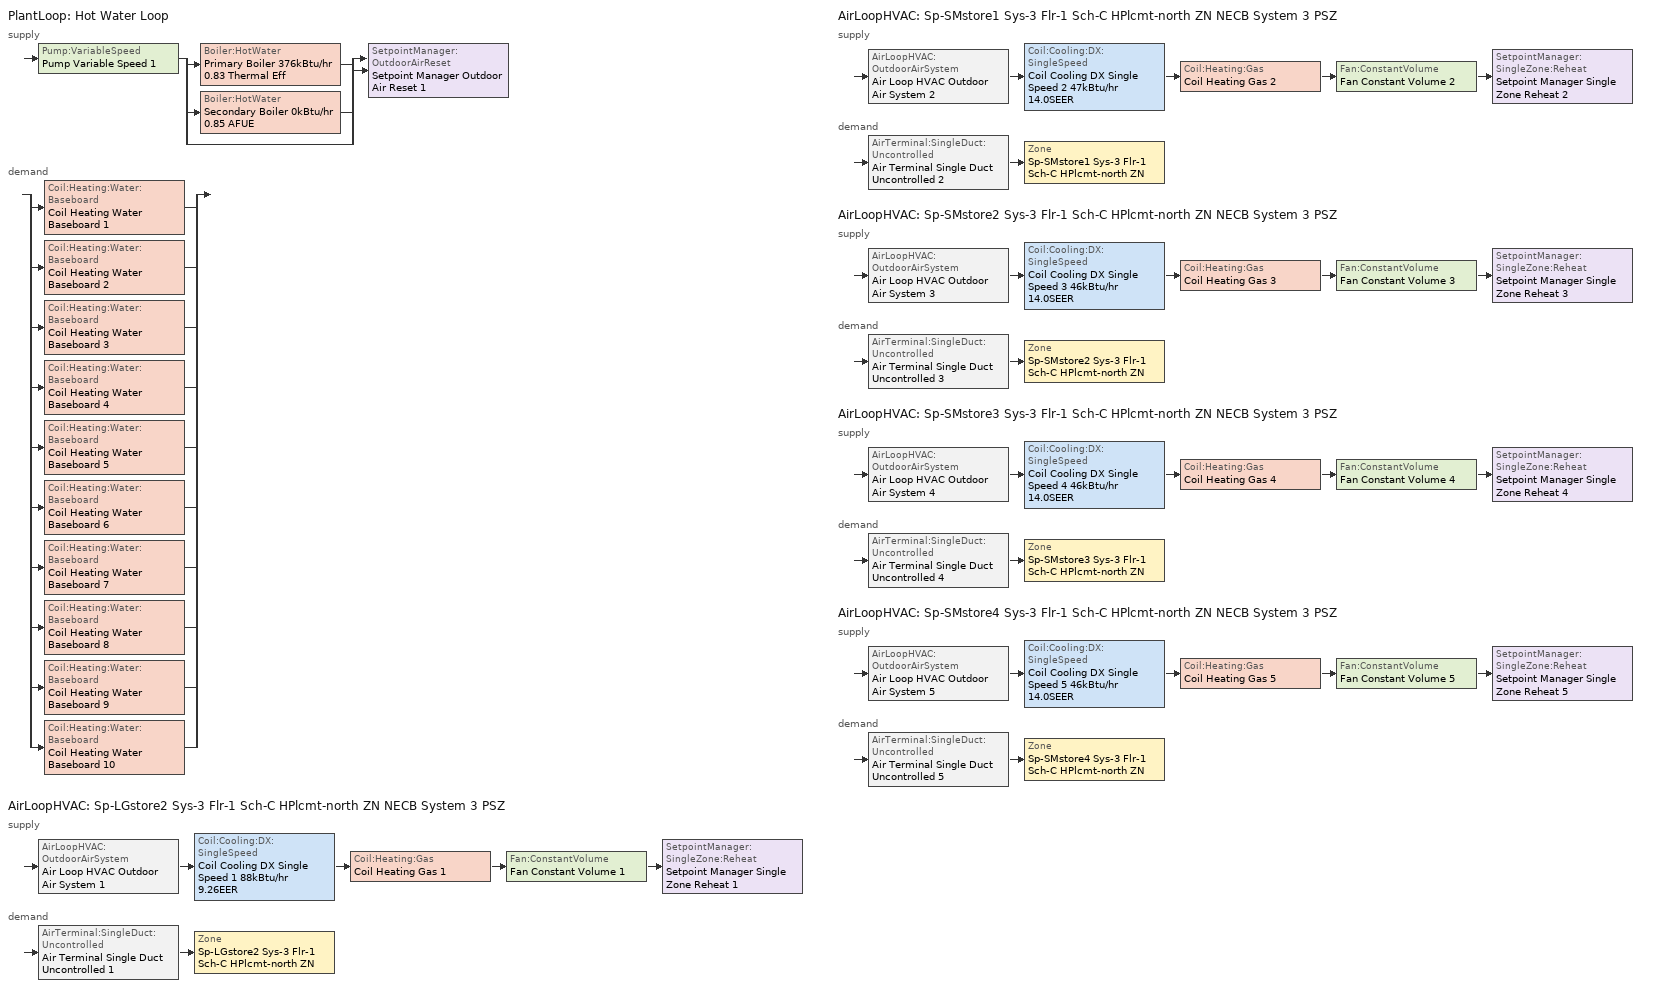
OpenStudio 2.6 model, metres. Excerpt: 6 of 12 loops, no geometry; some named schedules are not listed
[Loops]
PlantLoop 'Hot Water Loop'
 supply: Pump:VariableSpeed 'Pump Variable Speed 1' > split
  | Boiler:HotWater 'Primary Boiler 376kBtu/hr 0.83 Thermal Eff'
  | Boiler:HotWater 'Secondary Boiler 0kBtu/hr 0.85 AFUE'
  | bypass
  join > SetpointManager:OutdoorAirReset 'Setpoint Manager Outdoor Air Reset 1'
 demand: split
  | Coil:Heating:Water:Baseboard 'Coil Heating Water Baseboard 1'
  | Coil:Heating:Water:Baseboard 'Coil Heating Water Baseboard 2'
  | Coil:Heating:Water:Baseboard 'Coil Heating Water Baseboard 3'
  | Coil:Heating:Water:Baseboard 'Coil Heating Water Baseboard 4'
  | Coil:Heating:Water:Baseboard 'Coil Heating Water Baseboard 5'
  | Coil:Heating:Water:Baseboard 'Coil Heating Water Baseboard 6'
  | Coil:Heating:Water:Baseboard 'Coil Heating Water Baseboard 7'
  | Coil:Heating:Water:Baseboard 'Coil Heating Water Baseboard 8'
  | Coil:Heating:Water:Baseboard 'Coil Heating Water Baseboard 9'
  | Coil:Heating:Water:Baseboard 'Coil Heating Water Baseboard 10'
AirLoopHVAC 'Sp-LGstore2 Sys-3 Flr-1 Sch-C HPlcmt-north ZN NECB System 3 PSZ'
 supply: AirLoopHVAC:OutdoorAirSystem 'Air Loop HVAC Outdoor Air System 1' > Coil:Cooling:DX:SingleSpeed 'Coil Cooling DX Single Speed 1 88kBtu/hr 9.26EER' > Coil:Heating:Gas 'Coil Heating Gas 1' > Fan:ConstantVolume 'Fan Constant Volume 1' > SetpointManager:SingleZone:Reheat 'Setpoint Manager Single Zone Reheat 1'
 demand: AirTerminal:SingleDuct:Uncontrolled 'Air Terminal Single Duct Uncontrolled 1' > Zone 'Sp-LGstore2 Sys-3 Flr-1 Sch-C HPlcmt-north ZN'
AirLoopHVAC 'Sp-SMstore1 Sys-3 Flr-1 Sch-C HPlcmt-north ZN NECB System 3 PSZ'
 supply: AirLoopHVAC:OutdoorAirSystem 'Air Loop HVAC Outdoor Air System 2' > Coil:Cooling:DX:SingleSpeed 'Coil Cooling DX Single Speed 2 47kBtu/hr 14.0SEER' > Coil:Heating:Gas 'Coil Heating Gas 2' > Fan:ConstantVolume 'Fan Constant Volume 2' > SetpointManager:SingleZone:Reheat 'Setpoint Manager Single Zone Reheat 2'
 demand: AirTerminal:SingleDuct:Uncontrolled 'Air Terminal Single Duct Uncontrolled 2' > Zone 'Sp-SMstore1 Sys-3 Flr-1 Sch-C HPlcmt-north ZN'
AirLoopHVAC 'Sp-SMstore2 Sys-3 Flr-1 Sch-C HPlcmt-north ZN NECB System 3 PSZ'
 supply: AirLoopHVAC:OutdoorAirSystem 'Air Loop HVAC Outdoor Air System 3' > Coil:Cooling:DX:SingleSpeed 'Coil Cooling DX Single Speed 3 46kBtu/hr 14.0SEER' > Coil:Heating:Gas 'Coil Heating Gas 3' > Fan:ConstantVolume 'Fan Constant Volume 3' > SetpointManager:SingleZone:Reheat 'Setpoint Manager Single Zone Reheat 3'
 demand: AirTerminal:SingleDuct:Uncontrolled 'Air Terminal Single Duct Uncontrolled 3' > Zone 'Sp-SMstore2 Sys-3 Flr-1 Sch-C HPlcmt-north ZN'
AirLoopHVAC 'Sp-SMstore3 Sys-3 Flr-1 Sch-C HPlcmt-north ZN NECB System 3 PSZ'
 supply: AirLoopHVAC:OutdoorAirSystem 'Air Loop HVAC Outdoor Air System 4' > Coil:Cooling:DX:SingleSpeed 'Coil Cooling DX Single Speed 4 46kBtu/hr 14.0SEER' > Coil:Heating:Gas 'Coil Heating Gas 4' > Fan:ConstantVolume 'Fan Constant Volume 4' > SetpointManager:SingleZone:Reheat 'Setpoint Manager Single Zone Reheat 4'
 demand: AirTerminal:SingleDuct:Uncontrolled 'Air Terminal Single Duct Uncontrolled 4' > Zone 'Sp-SMstore3 Sys-3 Flr-1 Sch-C HPlcmt-north ZN'
AirLoopHVAC 'Sp-SMstore4 Sys-3 Flr-1 Sch-C HPlcmt-north ZN NECB System 3 PSZ'
 supply: AirLoopHVAC:OutdoorAirSystem 'Air Loop HVAC Outdoor Air System 5' > Coil:Cooling:DX:SingleSpeed 'Coil Cooling DX Single Speed 5 46kBtu/hr 14.0SEER' > Coil:Heating:Gas 'Coil Heating Gas 5' > Fan:ConstantVolume 'Fan Constant Volume 5' > SetpointManager:SingleZone:Reheat 'Setpoint Manager Single Zone Reheat 5'
 demand: AirTerminal:SingleDuct:Uncontrolled 'Air Terminal Single Duct Uncontrolled 5' > Zone 'Sp-SMstore4 Sys-3 Flr-1 Sch-C HPlcmt-north ZN'
[Sizing:Zone] Zone Cooling Design Supply Air Temperature Input Method=SupplyAirTemperature; Zone Cooling Design Supply Air Temperature {C}=13; Zone Cooling Design Supply Air Temperature Difference {deltaC}=11.11; Zone Heating Design Supply Air Temperature Input Method=SupplyAirTemperature; Zone Heating Design Supply Air Temperature {C}=43; Zone Heating Design Supply Air Temperature Difference {deltaC}=11.11; Zone Cooling Design Supply Air Humidity Ratio {kg-H2O/kg-air}=0.0085; Zone Heating Design Supply Air Humidity Ratio {kg-H2O/kg-air}=0.008; Zone Heating Sizing Factor=1.3; Zone Cooling Sizing Factor=1.1; Cooling Design Air Flow Method=DesignDay; Heating Design Air Flow Method=DesignDay; Account for Dedicated Outdoor Air System=No; Dedicated Outdoor Air System Control Strategy=NeutralSupplyAir; Dedicated Outdoor Air Low Setpoint Temperature for Design {C}=autosize; Dedicated Outdoor Air High Setpoint Temperature for Design {C}=autosize
Sp-LGstore2 Sys-3 Flr-1 Sch-C HPlcmt-north ZN; Sp-SMstore1 Sys-3 Flr-1 Sch-C HPlcmt-north ZN; Sp-SMstore2 Sys-3 Flr-1 Sch-C HPlcmt-north ZN; Sp-SMstore3 Sys-3 Flr-1 Sch-C HPlcmt-north ZN; Sp-SMstore4 Sys-3 Flr-1 Sch-C HPlcmt-north ZN
[Zone equipment]
Sp-LGstore2 Sys-3 Flr-1 Sch-C HPlcmt-north ZN: Air Terminal Single Duct Uncontrolled 1, Zone HVAC Baseboard Convective Water 1
Sp-SMstore1 Sys-3 Flr-1 Sch-C HPlcmt-north ZN: Air Terminal Single Duct Uncontrolled 2, Zone HVAC Baseboard Convective Water 2
Sp-SMstore2 Sys-3 Flr-1 Sch-C HPlcmt-north ZN: Air Terminal Single Duct Uncontrolled 3, Zone HVAC Baseboard Convective Water 3
Sp-SMstore3 Sys-3 Flr-1 Sch-C HPlcmt-north ZN: Air Terminal Single Duct Uncontrolled 4, Zone HVAC Baseboard Convective Water 4
Sp-SMstore4 Sys-3 Flr-1 Sch-C HPlcmt-north ZN: Air Terminal Single Duct Uncontrolled 5, Zone HVAC Baseboard Convective Water 5
[PlantLoop]
Hot Water Loop: Fluid Type=Water; Glycol Concentration=0; Plant Loop Volume {m3}=Autocalculate; Load Distribution Scheme=Optimal
[Sizing:Plant]
Hot Water Loop: Loop Type=Heating; Design Loop Exit Temperature {C}=82; Loop Design Temperature Difference {deltaC}=16; Sizing Option=NonCoincident; Zone Timesteps in Averaging Window=1; Coincident Sizing Factor Mode=None
[Pump:VariableSpeed]
Pump Variable Speed 1: Motor Efficiency=0.855; Pump Control Type=Intermittent; Skin Loss Radiative Fraction=0.5; Design Power Sizing Method=PowerPerFlowPerPressure; Design Electric Power per Unit Flow Rate {W/(m3/s)}=348701.1; Design Shaft Power per Unit Flow Rate per Unit Head {W-s/m3-Pa}=1.43473; Design Minimum Flow Rate Fraction=0
[Boiler:HotWater] Fuel Type=NaturalGas; Normalized Boiler Efficiency Curve=BOILER-EFFFPLR-NECB2011; Water Outlet Upper Temperature Limit {C}=99; Boiler Flow Mode=ConstantFlow; Parasitic Electric Load {W}=0; Sizing Factor=1
Name | Nominal Capacity {W} | Nominal Thermal Efficiency
Primary Boiler 376kBtu/hr 0.83 Thermal Eff | 110164 | 0.83
Secondary Boiler 0kBtu/hr 0.85 AFUE | 0.001 | 0.85
[SetpointManager:OutdoorAirReset]
Setpoint Manager Outdoor Air Reset 1: Control Variable=Temperature; Setpoint at Outdoor Low Temperature {C}=82; Outdoor Low Temperature {C}=-16; Setpoint at Outdoor High Temperature {C}=60; Outdoor High Temperature {C}=0
[AirLoopHVAC] Design Supply Air Flow Rate {m3/s}=AutoSize
Name | Availability Schedule
Sp-LGstore2 Sys-3 Flr-1 Sch-C HPlcmt-north ZN NECB System 3 PSZ | Sp-LGstore2 Sys-3 Flr-1 Sch-C HPlcmt-north ZN NECB System 3 PSZ Occ Sch
Sp-SMstore1 Sys-3 Flr-1 Sch-C HPlcmt-north ZN NECB System 3 PSZ | Sp-SMstore1 Sys-3 Flr-1 Sch-C HPlcmt-north ZN NECB System 3 PSZ Occ Sch
Sp-SMstore2 Sys-3 Flr-1 Sch-C HPlcmt-north ZN NECB System 3 PSZ | Sp-SMstore2 Sys-3 Flr-1 Sch-C HPlcmt-north ZN NECB System 3 PSZ Occ Sch
Sp-SMstore3 Sys-3 Flr-1 Sch-C HPlcmt-north ZN NECB System 3 PSZ | Sp-SMstore3 Sys-3 Flr-1 Sch-C HPlcmt-north ZN NECB System 3 PSZ Occ Sch
Sp-SMstore4 Sys-3 Flr-1 Sch-C HPlcmt-north ZN NECB System 3 PSZ | Sp-SMstore4 Sys-3 Flr-1 Sch-C HPlcmt-north ZN NECB System 3 PSZ Occ Sch
[Sizing:System] Type of Load to Size On=Sensible; Design Outdoor Air Flow Rate {m3/s}=Autosize; Minimum System Air Flow Ratio=1; Preheat Design Temperature {C}=7; Preheat Design Humidity Ratio {kg-H2O/kg-Air}=0.008; Precool Design Temperature {C}=13; Precool Design Humidity Ratio {kg-H2O/kg-Air}=0.008; Central Cooling Design Supply Air Temperature {C}=13; Central Heating Design Supply Air Temperature {C}=43; Sizing Option=NonCoincident; 100% Outdoor Air in Cooling=No; 100% Outdoor Air in Heating=No; Central Cooling Design Supply Air Humidity Ratio {kg-H2O/kg-Air}=0.0085; Central Heating Design Supply Air Humidity Ratio {kg-H2O/kg-Air}=0.008; Cooling Design Air Flow Method=DesignDay; Cooling Design Air Flow Rate {m3/s}=0; Heating Design Air Flow Method=DesignDay; Heating Design Air Flow Rate {m3/s}=0; System Outdoor Air Method=ZoneSum; Zone Maximum Outdoor Air Fraction=1; Cooling Supply Air Flow Rate Per Floor Area {m3/s-m2}=0.00996765; Cooling Fraction of Autosized Cooling Supply Air Flow Rate=1; Cooling Supply Air Flow Rate Per Unit Cooling Capacity {m3/s-W}=3.94755e-05; Heating Supply Air Flow Rate Per Floor Area {m3/s-m2}=0.00996765; Heating Fraction of Autosized Heating Supply Air Flow Rate=1; Heating Fraction of Autosized Cooling Supply Air Flow Rate=1; Heating Supply Air Flow Rate Per Unit Heating Capacity {m3/s-W}=3.15882e-05; Cooling Design Capacity Method=CoolingDesignCapacity; Cooling Design Capacity {W}=autosize; Cooling Design Capacity Per Floor Area {W/m2}=234.7; Fraction of Autosized Cooling Design Capacity=1; Heating Design Capacity Method=HeatingDesignCapacity; Heating Design Capacity {W}=autosize; Heating Design Capacity Per Floor Area {W/m2}=157; Fraction of Autosized Heating Design Capacity=1; Central Cooling Capacity Control Method=OnOff
Sp-LGstore2 Sys-3 Flr-1 Sch-C HPlcmt-north ZN NECB System 3 PSZ; Sp-SMstore1 Sys-3 Flr-1 Sch-C HPlcmt-north ZN NECB System 3 PSZ; Sp-SMstore2 Sys-3 Flr-1 Sch-C HPlcmt-north ZN NECB System 3 PSZ; Sp-SMstore3 Sys-3 Flr-1 Sch-C HPlcmt-north ZN NECB System 3 PSZ; Sp-SMstore4 Sys-3 Flr-1 Sch-C HPlcmt-north ZN NECB System 3 PSZ
[Fan:ConstantVolume] Availability Schedule=Always On Discrete; Fan Efficiency=0.39975; Pressure Rise {Pa}=640; Maximum Flow Rate {m3/s}=AutoSize; Motor Efficiency=0.615
Fan Constant Volume 1; Fan Constant Volume 2; Fan Constant Volume 3; Fan Constant Volume 4; Fan Constant Volume 5
[Coil:Heating:Gas] Availability Schedule=Always On Discrete; Gas Burner Efficiency=0.924; Nominal Capacity {W}=AutoSize; Parasitic Electric Load {W}=0; Part Load Fraction Correlation Curve=FURNACE-EFFPLR-NECB2011; Parasitic Gas Load {W}=0
Coil Heating Gas 1; Coil Heating Gas 2; Coil Heating Gas 3; Coil Heating Gas 4; Coil Heating Gas 5
[Coil:Cooling:DX:SingleSpeed] Availability Schedule=Always On Discrete; Rated Total Cooling Capacity {W}=autosize; Rated Sensible Heat Ratio=autosize; Rated Air Flow Rate {m3/s}=autosize; Rated Evaporator Fan Power Per Volume Flow Rate {W/(m3/s)}=773.3; Total Cooling Capacity Function of Temperature Curve=DXCOOL-NECB2011-REF-CAPFT; Total Cooling Capacity Function of Flow Fraction Curve=DXCOOL-NECB2011-REF-CAPFFLOW; Energy Input Ratio Function of Temperature Curve=DXCOOL-NECB2011-REF-COOLEIRFT; Energy Input Ratio Function of Flow Fraction Curve=DXCOOL-NECB2011-REF-COOLEIRFFLOW; Part Load Fraction Correlation Curve=DXCOOL-NECB2011-REF-COOLPLFFPLR; Condenser Type=AirCooled; Evaporative Condenser Effectiveness=0; Evaporative Condenser Air Flow Rate {m3/s}=Autosize; Evaporative Condenser Pump Rated Power Consumption {W}=Autosize; Crankcase Heater Capacity {W}=0; Maximum Outdoor Dry-Bulb Temperature for Crankcase Heater Operation {C}=0; Basin Heater Capacity {W/K}=0; Basin Heater Setpoint Temperature {C}=10
Name | Rated COP {W/W}
Coil Cooling DX Single Speed 1 88kBtu/hr 9.26EER | 3.19376
Coil Cooling DX Single Speed 2 47kBtu/hr 14.0SEER; Coil Cooling DX Single Speed 3 46kBtu/hr 14.0SEER; Coil Cooling DX Single Speed 4 46kBtu/hr 14.0SEER; Coil Cooling DX Single Speed 5 46kBtu/hr 14.0SEER | 3.8248
[Controller:OutdoorAir] Minimum Outdoor Air Flow Rate {m3/s}=autosize; Maximum Outdoor Air Flow Rate {m3/s}=Autosize; Economizer Control Action Type=ModulateFlow; Lockout Type=NoLockout; Minimum Limit Type=FixedMinimum; High Humidity Control=No; Heat Recovery Bypass Control Type=BypassWhenOAFlowGreaterThanMinimum
Name | Economizer Control Type | Minimum Outdoor Air Schedule | Controller Mechanical Ventilation | Economizer Maximum Limit Dry-Bulb Temperature {C} | Economizer Maximum Limit Enthalpy {J/kg} | Economizer Minimum Limit Dry-Bulb Temperature {C}
Controller Outdoor Air 1 | DifferentialEnthalpy | Sp-LGstore2 Sys-3 Flr-1 Sch-C HPlcmt-north ZN NECB System 3 PSZ Occ Sch | Controller Mechanical Ventilation 1
Controller Outdoor Air 2 | NoEconomizer | Sp-SMstore1 Sys-3 Flr-1 Sch-C HPlcmt-north ZN NECB System 3 PSZ Occ Sch | Controller Mechanical Ventilation 2 | 28 | 64000 | -100
Controller Outdoor Air 3 | NoEconomizer | Sp-SMstore2 Sys-3 Flr-1 Sch-C HPlcmt-north ZN NECB System 3 PSZ Occ Sch | Controller Mechanical Ventilation 3 | 28 | 64000 | -100
Controller Outdoor Air 4 | NoEconomizer | Sp-SMstore3 Sys-3 Flr-1 Sch-C HPlcmt-north ZN NECB System 3 PSZ Occ Sch | Controller Mechanical Ventilation 4 | 28 | 64000 | -100
Controller Outdoor Air 5 | NoEconomizer | Sp-SMstore4 Sys-3 Flr-1 Sch-C HPlcmt-north ZN NECB System 3 PSZ Occ Sch | Controller Mechanical Ventilation 5 | 28 | 64000 | -100
[Controller:MechanicalVentilation] Availability Schedule=Always On Discrete; System Outdoor Air Method=ZoneSum
Controller Mechanical Ventilation 1; Controller Mechanical Ventilation 2; Controller Mechanical Ventilation 3; Controller Mechanical Ventilation 4; Controller Mechanical Ventilation 5
[AirLoopHVAC:OutdoorAirSystem]
Name | Controller
Air Loop HVAC Outdoor Air System 1 | Controller Outdoor Air 1
Air Loop HVAC Outdoor Air System 2 | Controller Outdoor Air 2
Air Loop HVAC Outdoor Air System 3 | Controller Outdoor Air 3
Air Loop HVAC Outdoor Air System 4 | Controller Outdoor Air 4
Air Loop HVAC Outdoor Air System 5 | Controller Outdoor Air 5
[SetpointManager:SingleZone:Reheat] Minimum Supply Air Temperature {C}=13; Maximum Supply Air Temperature {C}=43
Name | Control Zone
Setpoint Manager Single Zone Reheat 1 | Sp-LGstore2 Sys-3 Flr-1 Sch-C HPlcmt-north ZN
Setpoint Manager Single Zone Reheat 2 | Sp-SMstore1 Sys-3 Flr-1 Sch-C HPlcmt-north ZN
Setpoint Manager Single Zone Reheat 3 | Sp-SMstore2 Sys-3 Flr-1 Sch-C HPlcmt-north ZN
Setpoint Manager Single Zone Reheat 4 | Sp-SMstore3 Sys-3 Flr-1 Sch-C HPlcmt-north ZN
Setpoint Manager Single Zone Reheat 5 | Sp-SMstore4 Sys-3 Flr-1 Sch-C HPlcmt-north ZN
[AirTerminal:SingleDuct:Uncontrolled] Availability Schedule=Always On Discrete; Maximum Air Flow Rate {m3/s}=AutoSize
Air Terminal Single Duct Uncontrolled 1; Air Terminal Single Duct Uncontrolled 2; Air Terminal Single Duct Uncontrolled 3; Air Terminal Single Duct Uncontrolled 4; Air Terminal Single Duct Uncontrolled 5
[Coil:Heating:Water:Baseboard] Heating Design Capacity Method=HeatingDesignCapacity; Heating Design Capacity {W}=autosize; Heating Design Capacity Per Floor Area {W/m2}=0; Fraction of Autosized Heating Design Capacity=0.8
Coil Heating Water Baseboard 1; Coil Heating Water Baseboard 2; Coil Heating Water Baseboard 3; Coil Heating Water Baseboard 4; Coil Heating Water Baseboard 5; Coil Heating Water Baseboard 6; Coil Heating Water Baseboard 7; Coil Heating Water Baseboard 8; Coil Heating Water Baseboard 9; Coil Heating Water Baseboard 10
[ZoneHVAC:Baseboard:Convective:Water] Availability Schedule=Always On Discrete
Name | Heating Coil
Zone HVAC Baseboard Convective Water 1 | Coil Heating Water Baseboard 1
Zone HVAC Baseboard Convective Water 2 | Coil Heating Water Baseboard 2
Zone HVAC Baseboard Convective Water 3 | Coil Heating Water Baseboard 3
Zone HVAC Baseboard Convective Water 4 | Coil Heating Water Baseboard 4
Zone HVAC Baseboard Convective Water 5 | Coil Heating Water Baseboard 5
Zone HVAC Baseboard Convective Water 6 | Coil Heating Water Baseboard 6
Zone HVAC Baseboard Convective Water 7 | Coil Heating Water Baseboard 7
Zone HVAC Baseboard Convective Water 8 | Coil Heating Water Baseboard 8
Zone HVAC Baseboard Convective Water 9 | Coil Heating Water Baseboard 9
Zone HVAC Baseboard Convective Water 10 | Coil Heating Water Baseboard 10
[Schedule:Ruleset]
Name | Default Day Schedule | Summer Design Day Schedule | Winter Design Day Schedule
Sp-LGstore2 Sys-3 Flr-1 Sch-C HPlcmt-north ZN NECB System 3 PSZ Occ Sch | Sp-LGstore2 Sys-3 Flr-1 Sch-C HPlcmt-north ZN NECB System 3 PSZ Occ Sch Default | Sp-LGstore2 Sys-3 Flr-1 Sch-C HPlcmt-north ZN NECB System 3 PSZ Occ Sch Summer Design Day | Sp-LGstore2 Sys-3 Flr-1 Sch-C HPlcmt-north ZN NECB System 3 PSZ Occ Sch Winter Design Day
Sp-SMstore1 Sys-3 Flr-1 Sch-C HPlcmt-north ZN NECB System 3 PSZ Occ Sch | Sp-SMstore1 Sys-3 Flr-1 Sch-C HPlcmt-north ZN NECB System 3 PSZ Occ Sch Default | Sp-SMstore1 Sys-3 Flr-1 Sch-C HPlcmt-north ZN NECB System 3 PSZ Occ Sch Summer Design Day | Sp-SMstore1 Sys-3 Flr-1 Sch-C HPlcmt-north ZN NECB System 3 PSZ Occ Sch Winter Design Day
Sp-SMstore2 Sys-3 Flr-1 Sch-C HPlcmt-north ZN NECB System 3 PSZ Occ Sch | Sp-SMstore2 Sys-3 Flr-1 Sch-C HPlcmt-north ZN NECB System 3 PSZ Occ Sch Default | Sp-SMstore2 Sys-3 Flr-1 Sch-C HPlcmt-north ZN NECB System 3 PSZ Occ Sch Summer Design Day | Sp-SMstore2 Sys-3 Flr-1 Sch-C HPlcmt-north ZN NECB System 3 PSZ Occ Sch Winter Design Day
Sp-SMstore3 Sys-3 Flr-1 Sch-C HPlcmt-north ZN NECB System 3 PSZ Occ Sch | Sp-SMstore3 Sys-3 Flr-1 Sch-C HPlcmt-north ZN NECB System 3 PSZ Occ Sch Default | Sp-SMstore3 Sys-3 Flr-1 Sch-C HPlcmt-north ZN NECB System 3 PSZ Occ Sch Summer Design Day | Sp-SMstore3 Sys-3 Flr-1 Sch-C HPlcmt-north ZN NECB System 3 PSZ Occ Sch Winter Design Day
Sp-SMstore4 Sys-3 Flr-1 Sch-C HPlcmt-north ZN NECB System 3 PSZ Occ Sch | Sp-SMstore4 Sys-3 Flr-1 Sch-C HPlcmt-north ZN NECB System 3 PSZ Occ Sch Default | Sp-SMstore4 Sys-3 Flr-1 Sch-C HPlcmt-north ZN NECB System 3 PSZ Occ Sch Summer Design Day | Sp-SMstore4 Sys-3 Flr-1 Sch-C HPlcmt-north ZN NECB System 3 PSZ Occ Sch Winter Design Day
[Schedule:Day]
Sp-LGstore2 Sys-3 Flr-1 Sch-C HPlcmt-north ZN NECB System 3 PSZ Occ Sch Default; Sp-LGstore2 Sys-3 Flr-1 Sch-C HPlcmt-north ZN NECB System 3 PSZ Occ Sch Winter Design Day; Sp-LGstore2 Sys-3 Flr-1 Sch-C HPlcmt-north ZN NECB System 3 PSZ Occ Sch Summer Design Day; Sp-SMstore1 Sys-3 Flr-1 Sch-C HPlcmt-north ZN NECB System 3 PSZ Occ Sch Default: 24, 0, 1
[Schedule:Rule] Schedule Ruleset=Sp-LGstore2 Sys-3 Flr-1 Sch-C HPlcmt-north ZN NECB System 3 PSZ Occ Sch; Date Specification Type=DateRange; Start Month=1; Start Day=1; End Month=12
Sp-LGstore2 Sys-3 Flr-1 Sch-C HPlcmt-north ZN NECB System 3 PSZ Occ Sch Monday Rule: Rule Order=6; Day Schedule=Sp-LGstore2 Sys-3 Flr-1 Sch-C HPlcmt-north ZN NECB System 3 PSZ Occ Sch Monday; Apply Monday=Yes; End Day=25
Sp-LGstore2 Sys-3 Flr-1 Sch-C HPlcmt-north ZN NECB System 3 PSZ Occ Sch Tuesday Rule: Rule Order=5; Day Schedule=Sp-LGstore2 Sys-3 Flr-1 Sch-C HPlcmt-north ZN NECB System 3 PSZ Occ Sch Tuesday; End Day=26; Apply Tuesday=Yes
Sp-LGstore2 Sys-3 Flr-1 Sch-C HPlcmt-north ZN NECB System 3 PSZ Occ Sch Wednesday Rule: Rule Order=4; Day Schedule=Sp-LGstore2 Sys-3 Flr-1 Sch-C HPlcmt-north ZN NECB System 3 PSZ Occ Sch Wednesday; End Day=27; Apply Wednesday=Yes
Sp-LGstore2 Sys-3 Flr-1 Sch-C HPlcmt-north ZN NECB System 3 PSZ Occ Sch Thursday Rule: Rule Order=3; Day Schedule=Sp-LGstore2 Sys-3 Flr-1 Sch-C HPlcmt-north ZN NECB System 3 PSZ Occ Sch Thursday; End Day=28; Apply Thursday=Yes
Sp-LGstore2 Sys-3 Flr-1 Sch-C HPlcmt-north ZN NECB System 3 PSZ Occ Sch Friday Rule: Rule Order=2; Day Schedule=Sp-LGstore2 Sys-3 Flr-1 Sch-C HPlcmt-north ZN NECB System 3 PSZ Occ Sch Friday; End Day=29; Apply Friday=Yes
Sp-LGstore2 Sys-3 Flr-1 Sch-C HPlcmt-north ZN NECB System 3 PSZ Occ Sch Saturday Rule: Rule Order=1; Day Schedule=Sp-LGstore2 Sys-3 Flr-1 Sch-C HPlcmt-north ZN NECB System 3 PSZ Occ Sch Saturday; End Day=30; Apply Saturday=Yes
Sp-LGstore2 Sys-3 Flr-1 Sch-C HPlcmt-north ZN NECB System 3 PSZ Occ Sch Sunday Rule: Rule Order=0; Day Schedule=Sp-LGstore2 Sys-3 Flr-1 Sch-C HPlcmt-north ZN NECB System 3 PSZ Occ Sch Sunday; End Day=31; Apply Sunday=Yes
[Schedule:Constant]
Always On Discrete: Value=1
[Curve:Biquadratic] Minimum Value of x=13; Maximum Value of x=24; Minimum Value of y=24; Maximum Value of y=46
Name | Coefficient1 Constant | Coefficient2 x | Coefficient3 x**2 | Coefficient4 y | Coefficient5 y**2 | Coefficient6 x*y
DXCOOL-NECB2011-REF-CAPFT | 0.867905 | 0.0142459 | 0.00055436 | -0.0075575 | 3.3e-05 | -0.0001918
DXCOOL-NECB2011-REF-COOLEIRFT | 0.116936 | 0.0284933 | -0.0004112 | 0.0214108 | 0.00016103 | -0.0006791
[Curve:Quadratic] Coefficient1 Constant=1; Coefficient2 x=0; Coefficient3 x**2=0; Minimum Value of x=0; Maximum Value of x=1
DXCOOL-NECB2011-REF-CAPFFLOW; DXCOOL-NECB2011-REF-COOLEIRFFLOW
[Curve:Cubic] Maximum Value of x=1
Name | Coefficient1 Constant | Coefficient2 x | Coefficient3 x**2 | Coefficient4 x**3 | Minimum Value of x
DXCOOL-NECB2011-REF-COOLPLFFPLR | 0.0277 | 4.9151 | -8.184 | 4.2702 | 0.7
BOILER-EFFFPLR-NECB2011 | 0.2901 | 2.6664 | -3.764 | 1.82 | 0
FURNACE-EFFPLR-NECB2011 | 0.7277 | 1.0667 | -1.5174 | 0.7282 | 0
